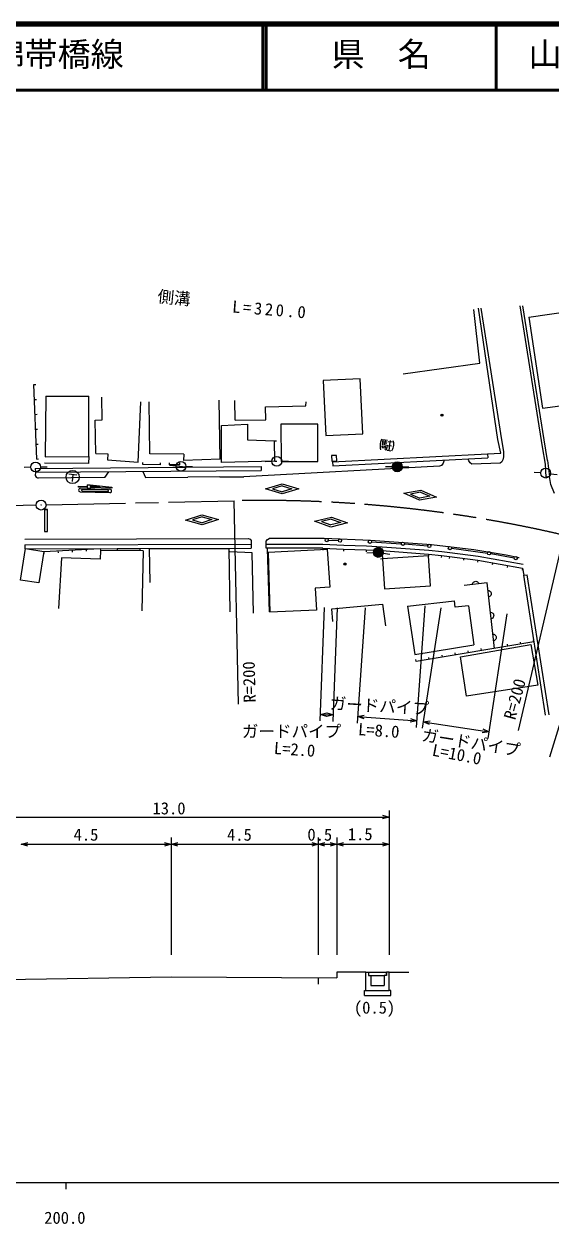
# Model space of a CAD drawing. Units: millimetres, scale not verified. Extents: x 40000 to 680000, y 20000 to 380000.
# Drawn here: x 261662 to 341276, y 198715 to 380000 of the extents above; entities that cross this region are included whole.
import ezdxf
from ezdxf.enums import TextEntityAlignment as Align

# ---------------------------------------------------------------- set-up
doc = ezdxf.new("R2010")
doc.units = ezdxf.units.MM
doc.header["$LTSCALE"] = 1000
doc.linetypes.add('CHAIN', pattern=[18.5, 12, -1.5, 3.5, -1.5])
for name, color, linetype, lineweight in [('M-BGD', 7, 'Continuous', 13), ('M-BMK', 2, 'CHAIN', 13), ('M-BMK-SRVR', 3, 'Continuous', 25), ('M-STR-HTXT', 7, 'Continuous', 13), ('M-TTL', 2, 'Continuous', 140), ('M-TTL-BAND', 7, 'Continuous', 25), ('M-TTL-FRAM', 2, 'Continuous', 50), ('M-TTL-TXT', 7, 'Continuous', 13)]:
    doc.layers.add(name, color=color, linetype=linetype, lineweight=lineweight)
doc.styles.add('ＭＳ ゴシック', font='')
doc.styles.get('ＭＳ ゴシック').set_extended_font_data('MS Gothic')

msp = doc.modelspace()

# ---------------------------------------------------------------- linework, layer by layer
at = {"layer": 'M-BGD'}
for p, q in [((336558, 337405), (339960, 316112)), ((340262, 317166), (337020, 337447)), ((330536, 328740), (329638, 336887)), ((333237, 317205), (330329, 337094)), ((330687, 337095), (333795, 317156)), ((337933, 335734), (344165, 336633)), ((337933, 335734), (340010, 321979)), ((318938, 327152), (330536, 328740)), ((312444, 326411), (306870, 326134)), ((312857, 318094), (312444, 326411)), ((263169, 325524), (263468, 325535)), ((263577, 314276), (263169, 325524)), ((306870, 326134), (307284, 317817)), ((263250, 323274), (263550, 323285)), ((264945, 323771), (264883, 314634)), ((264945, 323771), (271458, 323774)), ((271463, 314637), (271458, 323774)), ((273459, 320206), (273397, 323643)), ((278898, 313782), (279305, 322930)), ((280671, 315061), (280583, 322942)), ((291290, 314236), (291150, 323150)), ((293550, 320136), (293505, 323126)), ((304259, 322293), (304268, 322938)), ((340010, 321979), (348825, 323158)), ((263332, 321025), (263632, 321035)), ((298127, 322156), (304259, 322293)), ((298213, 320223), (298127, 322156)), ((272415, 320145), (273459, 320206)), ((272501, 315110), (272415, 320145)), ((291495, 319347), (295422, 319531)), ((291495, 313763), (291495, 319347)), ((293550, 320136), (298213, 320223)), ((295422, 319531), (295422, 317199)), ((306030, 319548), (300487, 319545)), ((300487, 319545), (300489, 313899)), ((300487, 319545), (300489, 313899)), ((306033, 313901), (306030, 319548)), ((263413, 318775), (263713, 318786)), ((307284, 317817), (312857, 318094)), ((315714, 317279), (315629, 317118)), ((263495, 316525), (263795, 316536)), ((295422, 317199), (299508, 317031)), ((299508, 317031), (299808, 317035)), ((299550, 313933), (299508, 317031)), ((315457, 316374), (315455, 316188)), ((315455, 316188), (315461, 316036)), ((315488, 316622), (315457, 316374)), ((315461, 316036), (315489, 315856)), ((315521, 316814), (315488, 316622)), ((315489, 315856), (315519, 315686)), ((315573, 316989), (315521, 316814)), ((315629, 317118), (315573, 316989)), ((315707, 316272), (315755, 315924)), ((315848, 317182), (315760, 316462)), ((315760, 316462), (316505, 316371)), ((316479, 316616), (315794, 316700)), ((315819, 316944), (316514, 316859)), ((316563, 317094), (315848, 317182)), ((315949, 315910), (315905, 316248)), ((316099, 316224), (316153, 315885)), ((316215, 317132), (316127, 316417)), ((316314, 315639), (316171, 315742)), ((316328, 315874), (316277, 316203)), ((316366, 315648), (316314, 315639)), ((316401, 315689), (316366, 315648)), ((316429, 315756), (316401, 315689)), ((316505, 316371), (316429, 315756)), ((316503, 315616), (317103, 315542)), ((317167, 316229), (316626, 316296)), ((316679, 316929), (317264, 316857)), ((316821, 315582), (316981, 316887)), ((317003, 317071), (316982, 316892)), ((317273, 315652), (317196, 315480)), ((317335, 315791), (317273, 315652)), ((317389, 315945), (317335, 315791)), ((317428, 316137), (317389, 315945)), ((317392, 317073), (317446, 316941)), ((317458, 316385), (317428, 316137)), ((317446, 316941), (317474, 316761)), ((317473, 316585), (317458, 316385)), ((317474, 316761), (317473, 316585)), ((333679, 315166), (333237, 317205)), ((333795, 317156), (334119, 315395)), ((339960, 316112), (340380, 313496)), ((340735, 314048), (340262, 317166)), ((263577, 314276), (263876, 314287)), ((271399, 313584), (264772, 313656)), ((264883, 314634), (271463, 314637)), ((271463, 314637), (271399, 313584)), ((272501, 315110), (274319, 315065)), ((274319, 315065), (274299, 314178)), ((274299, 314178), (278898, 313782)), ((279604, 313464), (279610, 313764)), ((285786, 315018), (280671, 315061)), ((282294, 313412), (282299, 313711)), ((283666, 313407), (283667, 313707)), ((285204, 313398), (285206, 313698)), ((285786, 315018), (285778, 314068)), ((291290, 314236), (285778, 314068)), ((299550, 313933), (291495, 313763)), ((299104, 313891), (298106, 313832)), ((299550, 313933), (299850, 313937)), ((300489, 313899), (306033, 313901)), ((300489, 313899), (306033, 313888)), ((300603, 313935), (301603, 313935)), ((308871, 314838), (308100, 314790)), ((308100, 314790), (308152, 313959)), ((308152, 313959), (308923, 314007)), ((308279, 313861), (331696, 315064)), ((308279, 313861), (308310, 313262)), ((308310, 313262), (331726, 314465)), ((308923, 314007), (308871, 314838)), ((325003, 313664), (324717, 313324)), ((325145, 314127), (325003, 313664)), ((328851, 314004), (328779, 314314)), ((329065, 313700), (328851, 314004)), ((329341, 313523), (329065, 313700)), ((333621, 313660), (329341, 313523)), ((331696, 315064), (333679, 315166)), ((331696, 315064), (331726, 314465)), ((333843, 313861), (333621, 313660)), ((334005, 314165), (333843, 313861)), ((334119, 314604), (334005, 314165)), ((334119, 315395), (334119, 314604)), ((340735, 314048), (341057, 311639)), ((262662, 313039), (261663, 312997)), ((263377, 312274), (263333, 311799)), ((263372, 312874), (297501, 313170)), ((263372, 312874), (263377, 312274)), ((263377, 312274), (297506, 312570)), ((264161, 313089), (265160, 313113)), ((268450, 312021), (269661, 311872)), ((269056, 311946), (268925, 310874)), ((273858, 311469), (274471, 312370)), ((279599, 312415), (280019, 311499)), ((282294, 313412), (279604, 313464)), ((284630, 313222), (283632, 313295)), ((285204, 313398), (283666, 313407)), ((284637, 313258), (286118, 313076)), ((286127, 313169), (287127, 313172)), ((324435, 313203), (294852, 311603)), ((297501, 313170), (297506, 312570)), ((317297, 313103), (316297, 313103)), ((318797, 313103), (319797, 313103)), ((324717, 313324), (324435, 313203)), ((339728, 312190), (338729, 312238)), ((340380, 313496), (340472, 311561)), ((341220, 312057), (342212, 311928)), ((263333, 311799), (263517, 311554)), ((263517, 311554), (263826, 311396)), ((273858, 311469), (263826, 311396)), ((269909, 310017), (269913, 310167)), ((271208, 309979), (269909, 310017)), ((269913, 310167), (271212, 310129)), ((271220, 310404), (271206, 309904)), ((271220, 310404), (271670, 310391)), ((273135, 310072), (271654, 310241)), ((271662, 310116), (273135, 310072)), ((271666, 310240), (271663, 310141)), ((271670, 310391), (274911, 310020)), ((274911, 310020), (274906, 309870)), ((280019, 311499), (286419, 311534)), ((291254, 311574), (286419, 311534)), ((291232, 311574), (294892, 311606)), ((298163, 309755), (300659, 310520)), ((300661, 310207), (299207, 309761)), ((300659, 310520), (303163, 309786)), ((300661, 310207), (302119, 309779)), ((341057, 311639), (340487, 311563)), ((341229, 310457), (341057, 311639)), ((341795, 309073), (341229, 310457)), ((270139, 309335), (274637, 309203)), ((270153, 309835), (274651, 309703)), ((270443, 309476), (274341, 309362)), ((274347, 309562), (270449, 309676)), ((271206, 309904), (271656, 309891)), ((271659, 309991), (271656, 309891)), ((274906, 309870), (271658, 309966)), ((300668, 309020), (298163, 309755)), ((299207, 309761), (300666, 309333)), ((302119, 309779), (300666, 309333)), ((303163, 309786), (300668, 309020)), ((319034, 309103), (321603, 309566)), ((321434, 308076), (319034, 309103)), ((321568, 309255), (320072, 308985)), ((320072, 308985), (321469, 308387)), ((324003, 308539), (321434, 308076)), ((322965, 308657), (321469, 308387)), ((321568, 309255), (322965, 308657)), ((321603, 309566), (324003, 308539)), ((264753, 306660), (265202, 306660)), ((265202, 306660), (264753, 306660)), ((264753, 306660), (264756, 303318)), ((265206, 303319), (265202, 306660)), ((294082, 277227), (293423, 307978)), ((286066, 305046), (288549, 305850)), ((288582, 304351), (286066, 305046)), ((288556, 305537), (287110, 305069)), ((287110, 305069), (288575, 304664)), ((288549, 305850), (291065, 305156)), ((288556, 305537), (290021, 305133)), ((290021, 305133), (288575, 304664)), ((291065, 305156), (288582, 304351)), ((305563, 304885), (308097, 305508)), ((308022, 304010), (305563, 304885)), ((308082, 305195), (306605, 304833)), ((306605, 304833), (308038, 304323)), ((310556, 304633), (308022, 304010)), ((309514, 304686), (308038, 304323)), ((308082, 305195), (309514, 304686)), ((308097, 305508), (310556, 304633)), ((264756, 303318), (265206, 303319)), ((264756, 303318), (265206, 303319)), ((343227, 302775), (336330, 273268)), ((261783, 302195), (295527, 302295)), ((261786, 301295), (296004, 301397)), ((261786, 301295), (261787, 300695)), ((295527, 302295), (295844, 302188)), ((295844, 302188), (295995, 301971)), ((295995, 301971), (296004, 301397)), ((296004, 301397), (296005, 300797)), ((298264, 301851), (298429, 302120)), ((298266, 301410), (298264, 301851)), ((298265, 300810), (298266, 301410)), ((298266, 301410), (306815, 301404)), ((298429, 302120), (298699, 302288)), ((306995, 302263), (298699, 302288)), ((306815, 301404), (309956, 301245)), ((314011, 301991), (306995, 302263)), ((307652, 302020), (309151, 301963)), ((309956, 301245), (313379, 301177)), ((313379, 301177), (315759, 301035)), ((323221, 301329), (314011, 301991)), ((314170, 301771), (318647, 301491)), ((315759, 301035), (322839, 300498)), ((319146, 301455), (322635, 301174)), ((329632, 300582), (323221, 301329)), ((261131, 295998), (261893, 300740)), ((261787, 300695), (296005, 300797)), ((261893, 300740), (264651, 300297)), ((264651, 300297), (263889, 295555)), ((264651, 300297), (273192, 300759)), ((264651, 300297), (264668, 299997)), ((266786, 300412), (266803, 300113)), ((267338, 299357), (266869, 291712)), ((273154, 299169), (267338, 299357)), ((268922, 300528), (268938, 300228)), ((271057, 300643), (271073, 300344)), ((273201, 300483), (273154, 299169)), ((273192, 300759), (273208, 300459)), ((279674, 300436), (273201, 300483)), ((275718, 300761), (275717, 300461)), ((275718, 300761), (279176, 300745)), ((279176, 300745), (279175, 300445)), ((279674, 300436), (279486, 291337)), ((280590, 300745), (292608, 300771)), ((280590, 300745), (280650, 295609)), ((292608, 300771), (292746, 291212)), ((296133, 300105), (292772, 300247)), ((296343, 291014), (296133, 300105)), ((306799, 300804), (298265, 300810)), ((298373, 300735), (298712, 291215)), ((298571, 300202), (307448, 300639)), ((298571, 300202), (298790, 291143)), ((306799, 300804), (306784, 300505)), ((306799, 300804), (309935, 300645)), ((307448, 300639), (307885, 294927)), ((309935, 300645), (309919, 300345)), ((309935, 300645), (313355, 300577)), ((313355, 300577), (313337, 300278)), ((313355, 300577), (315719, 300437)), ((314435, 300127), (313437, 300064)), ((315839, 299186), (315541, 299157)), ((315719, 300437), (315839, 299186)), ((315719, 300437), (322786, 299900)), ((322774, 299648), (315839, 299186)), ((315839, 299186), (316140, 294680)), ((315926, 300067), (316916, 299926)), ((322786, 299900), (322755, 299602)), ((323075, 295142), (322774, 299648)), ((322786, 299900), (324734, 299700)), ((322839, 300498), (324797, 300297)), ((324734, 299700), (324703, 299402)), ((324734, 299700), (325941, 299568)), ((324797, 300297), (326013, 300163)), ((325941, 299568), (325901, 299270)), ((325941, 299568), (330206, 299000)), ((326013, 300163), (330298, 299593)), ((326245, 300800), (331672, 300070)), ((328073, 299284), (328034, 298986)), ((334527, 299770), (329632, 300582)), ((330298, 299593), (337086, 298377)), ((332166, 299992), (335703, 299351)), ((336468, 299370), (334527, 299770)), ((330206, 299000), (330153, 298704)), ((330206, 299000), (330166, 298702)), ((330206, 299000), (336980, 297786)), ((332464, 298595), (332411, 298300)), ((334722, 298191), (334669, 297895)), ((336980, 297786), (336927, 297491)), ((336980, 297786), (337147, 296727)), ((263889, 295555), (261131, 295998)), ((331652, 295601), (328146, 295183)), ((329428, 295452), (329476, 295556)), ((329476, 295556), (329558, 295676)), ((329558, 295676), (329660, 295749)), ((329660, 295749), (329772, 295797)), ((329772, 295797), (329926, 295816)), ((329926, 295816), (330047, 295795)), ((330047, 295795), (330163, 295748)), ((330163, 295748), (330273, 295651)), ((330273, 295651), (330344, 295561)), ((330344, 295561), (330395, 295451)), ((332764, 285674), (331652, 295601)), ((337147, 296727), (337671, 296809)), ((340449, 275594), (337147, 296727)), ((340977, 275647), (337671, 296809)), ((307885, 294927), (305629, 294781)), ((305629, 294781), (305848, 291471)), ((316140, 294680), (323075, 295142)), ((329402, 295333), (329428, 295452)), ((331781, 294443), (331900, 294416)), ((331900, 294416), (332004, 294368)), ((332004, 294368), (332123, 294285)), ((332123, 294285), (332195, 294183)), ((332239, 293795), (332191, 293679)), ((332195, 294183), (332243, 294070)), ((332260, 293916), (332239, 293795)), ((332243, 294070), (332260, 293916)), ((308148, 291655), (315822, 292338)), ((315822, 292338), (316277, 289097)), ((319573, 292051), (326693, 292858)), ((319573, 292051), (320716, 284775)), ((326814, 291878), (326693, 292858)), ((328797, 292089), (326814, 291878)), ((328797, 292089), (329616, 286197)), ((332003, 293500), (331893, 293449)), ((332093, 293570), (332003, 293500)), ((332191, 293679), (332093, 293570)), ((305848, 291471), (298790, 291143)), ((308319, 289723), (308148, 291655)), ((332152, 291134), (332271, 291107)), ((332374, 290191), (332263, 290141)), ((332271, 291107), (332374, 291059)), ((332374, 291059), (332494, 290976)), ((332464, 290261), (332374, 290191)), ((332562, 290370), (332464, 290261)), ((332494, 290976), (332566, 290874)), ((332610, 290486), (332562, 290370)), ((332566, 290874), (332614, 290761)), ((332631, 290607), (332610, 290486)), ((332614, 290761), (332631, 290607)), ((338685, 286666), (320914, 283689)), ((332523, 287825), (332642, 287798)), ((332744, 286882), (332634, 286832)), ((332642, 287798), (332745, 287750)), ((332835, 286952), (332744, 286882)), ((332745, 287750), (332865, 287668)), ((332933, 287061), (332835, 286952)), ((332865, 287668), (332937, 287565)), ((332980, 287177), (332933, 287061)), ((332937, 287565), (332985, 287452)), ((333002, 287298), (332980, 287177)), ((332985, 287452), (333002, 287298)), ((336710, 286335), (336661, 286631)), ((338685, 286666), (338635, 286962)), ((320716, 284775), (329616, 286197)), ((324863, 284351), (324814, 284646)), ((326838, 284681), (326788, 284977)), ((327609, 284376), (338234, 286285)), ((328812, 285012), (328763, 285308)), ((330787, 285343), (330737, 285639)), ((332761, 285674), (332712, 285969)), ((334736, 286004), (334686, 286300)), ((338234, 286285), (339308, 280096)), ((320914, 283689), (320865, 283985)), ((322889, 284020), (322839, 284316)), ((328509, 278454), (327609, 284376)), ((339308, 280096), (328509, 278454)), ((316828, 261187), (316828, 257081)), ((250653, 260187), (316828, 260187)), ((315828, 260475), (316828, 260187)), ((316828, 260187), (315828, 259902)), ((261235, 256081), (262235, 256366)), ((262235, 255793), (261235, 256081)), ((261235, 256081), (283907, 256081)), ((282907, 256368), (283907, 256081)), ((283907, 256081), (282907, 255796)), ((283907, 257081), (283907, 239402)), ((283907, 256081), (284907, 256366)), ((284907, 255793), (283907, 256081)), ((283907, 256081), (306121, 256081)), ((305121, 256368), (306121, 256081)), ((306121, 256081), (305121, 255796)), ((306121, 257081), (306121, 239402)), ((306121, 256081), (307121, 256366)), ((307121, 255793), (306121, 256081)), ((306121, 256081), (308911, 256081)), ((307911, 256368), (308911, 256081)), ((308911, 256081), (307911, 255796)), ((308911, 257081), (308911, 239402)), ((308911, 256081), (309911, 256366)), ((309911, 255793), (308911, 256081)), ((308911, 256081), (316828, 256081)), ((315828, 256368), (316828, 256081)), ((316828, 256081), (315828, 255796)), ((316828, 257081), (316828, 239402)), ((258787, 235674), (283907, 236049)), ((283907, 236049), (308911, 235885)), ((306121, 235903), (306121, 234952)), ((313328, 236740), (308911, 236740)), ((308911, 236740), (308911, 235885)), ((313328, 233990), (313328, 236740)), ((313328, 236740), (313728, 236740)), ((313728, 236740), (313728, 236240)), ((313728, 236240), (313753, 236240)), ((313753, 236240), (313753, 236740)), ((313753, 236740), (316403, 236740)), ((313753, 236240), (314078, 236240)), ((314078, 236240), (316078, 236240)), ((314078, 236240), (314078, 234740)), ((316403, 236240), (316078, 236240)), ((316078, 236240), (316078, 234740)), ((316403, 236240), (316403, 236740)), ((316428, 236240), (316403, 236240)), ((316828, 236740), (316428, 236740)), ((316428, 236740), (316428, 236240)), ((316828, 233990), (316828, 236740)), ((316828, 236740), (319793, 236740)), ((313078, 233240), (313078, 233990)), ((313078, 233990), (313328, 233990)), ((313328, 233990), (316828, 233990)), ((314078, 234740), (316078, 234740)), ((317078, 233990), (316828, 233990)), ((317078, 233240), (317078, 233990)), ((313078, 233240), (317078, 233240))]:
    msp.add_line(p, q, dxfattribs=at)
for centre, radius in [((324805, 320920), 150), ((324805, 320920), 131), ((324805, 320920), 112), ((324805, 320920), 93.8), ((324805, 320920), 75), ((324805, 320920), 56.2), ((324805, 320920), 37.5), ((324805, 320920), 18.8), ((263411, 313071), 746), ((285377, 313167), 746), ((299853, 313935), 746), ((318047, 313103), 746), ((318047, 313103), 660), ((318047, 313103), 574), ((269008, 311559), 995), ((318047, 313103), 484), ((318047, 313103), 398), ((318047, 313103), 292), ((318047, 313103), 202), ((318047, 313103), 116), ((318047, 313103), 22.5), ((340477, 312154), 746), ((264246, 307318), 22.5), ((307403, 302029), 249), ((309401, 301953), 249), ((313921, 301786), 249), ((318897, 301475), 249), ((322884, 301154), 249), ((325997, 300834), 249), ((315184, 300174), 746), ((315184, 300174), 660), ((315184, 300174), 574), ((315184, 300174), 484), ((315184, 300174), 398), ((315184, 300174), 292), ((315184, 300174), 202), ((315184, 300174), 116), ((315184, 300174), 22.5), ((331920, 300037), 249), ((335949, 299306), 249), ((310153, 298418), 150), ((310153, 298418), 131), ((310153, 298418), 112), ((310153, 298418), 93.8), ((310153, 298418), 75), ((310153, 298418), 56.2), ((310153, 298417), 37.5), ((310153, 298418), 18.8)]:
    msp.add_circle(centre, radius, dxfattribs=at)
for centre, radius, start, end in [((270146, 309585), 250, 88.32034, 268.32034), ((270446, 309576), 100, 88.32034, 268.32034), ((274344, 309462), 100, 268.32031, 88.32034), ((274644, 309453), 250, 268.32031, 88.32034)]:
    msp.add_arc(centre, radius, start, end, dxfattribs=at)
at = {"layer": 'M-BMK'}
for p, q in [((263496, 307302), (226018, 306499)), ((264994, 307368), (293423, 307978))]:
    msp.add_line(p, q, dxfattribs=at)
msp.add_arc((297708, 108023), 200000, 76.84442, 91.22757, dxfattribs=at)
at = {"layer": 'M-BMK-SRVR'}
msp.add_circle((264246, 307318), 746, dxfattribs=at)
at = {"layer": 'M-STR-HTXT'}
for p, q in [((320950, 273744), (322243, 292078)), ((307016, 291832), (306367, 274708)), ((308365, 274632), (309016, 291813)), ((313216, 291802), (311986, 274376)), ((324610, 291800), (321818, 273607)), ((331770, 272080), (334658, 290894)), ((345993, 285383), (341030, 269224)), ((306405, 275707), (307415, 275954)), ((307393, 275382), (306405, 275707)), ((306405, 275707), (308403, 275632)), ((308403, 275632), (307393, 275385)), ((307414, 275957), (308403, 275632)), ((312057, 275374), (313074, 275588)), ((313034, 275017), (312057, 275374)), ((312057, 275374), (321020, 274741)), ((321020, 274741), (320002, 274527)), ((320043, 275098), (321020, 274741)), ((321970, 274595), (323001, 274725)), ((322914, 274160), (321970, 274595)), ((321970, 274595), (331921, 273068)), ((331921, 273068), (330890, 272938)), ((330977, 273504), (331921, 273068))]:
    msp.add_line(p, q, dxfattribs=at)
at = {"layer": 'M-TTL'}
msp.add_line((680000, 380000), (40000, 380000), dxfattribs=at)
at = {"layer": 'M-TTL-BAND'}
for p, q in [((40000, 205000), (579000, 205000)), ((268000, 205000), (268000, 204000))]:
    msp.add_line(p, q, dxfattribs=at)
at = {"layer": 'M-TTL-FRAM'}
for p, q in [((297750, 380000), (297750, 370000)), ((298250, 380000), (298250, 370000)), ((333000, 380000), (333000, 370000)), ((40000, 370000), (680000, 370000))]:
    msp.add_line(p, q, dxfattribs=at)

# ---------------------------------------------------------------- texts
at = {"layer": 'M-BGD', "style": 'ＭＳ ゴシック'}
for rotation, p in [(91.5, (297222, 277523)), (74.8, (336399, 274626))]:
    msp.add_text('R=200', height=1833, rotation=rotation, dxfattribs=at).set_placement(p, align=Align.BOTTOM_LEFT)
for s, p in [('13.0', (281078, 260048)), ('4.5', (269157, 256074)), ('4.5', (292337, 256074)), ('0.5', (304475, 256074)), ('1.5', (310582, 256148)), ('(0.5)', (311502, 229947))]:
    msp.add_text(s, height=1833, dxfattribs=at).set_placement(p, align=Align.BOTTOM_LEFT)
at = {"layer": 'M-STR-HTXT', "style": 'ＭＳ ゴシック'}
for s, rotation, p in [('側溝', 354.7, (281718, 337424)), ('ガードパイプ', 356.7, (307773, 275955)), ('L=8.0', 356, (312054, 272031)), ('ガードパイプ', 350.9, (321567, 271199)), ('L=2.0', 356, (299330, 269177)), ('L=10.0', 349.2, (323113, 268939))]:
    msp.add_text(s, height=1833, rotation=rotation, dxfattribs=at).set_placement(p, align=Align.BOTTOM_LEFT)
msp.add_text('ガードパイプ', height=1833, dxfattribs=at).set_placement((294574, 271674), align=Align.BOTTOM_LEFT)
at = {"layer": 'M-STR-HTXT', "insert": (293061, 336393), "char_height": 1833, "attachment_point": 7, "rotation": 355.4, "style": 'ＭＳ ゴシック'}
msp.add_mtext('\\T1.32;L=320.0', dxfattribs=at)
at = {"layer": 'M-TTL-BAND', "style": 'ＭＳ ゴシック'}
msp.add_text('200.0', height=1833, dxfattribs=at).set_placement((264719, 198195), align=Align.BOTTOM_LEFT)
at = {"layer": 'M-TTL-TXT', "style": 'ＭＳ ゴシック'}
for s, p in [('一般県道藤生(停)錦帯橋線', (216734, 372500)), ('県\u3000名', (308125, 372500)), ('山\u3000口\u3000県', (337875, 372500))]:
    msp.add_text(s, height=3666, dxfattribs=at).set_placement(p, align=Align.BOTTOM_LEFT)

doc.saveas('drawing.dxf')
